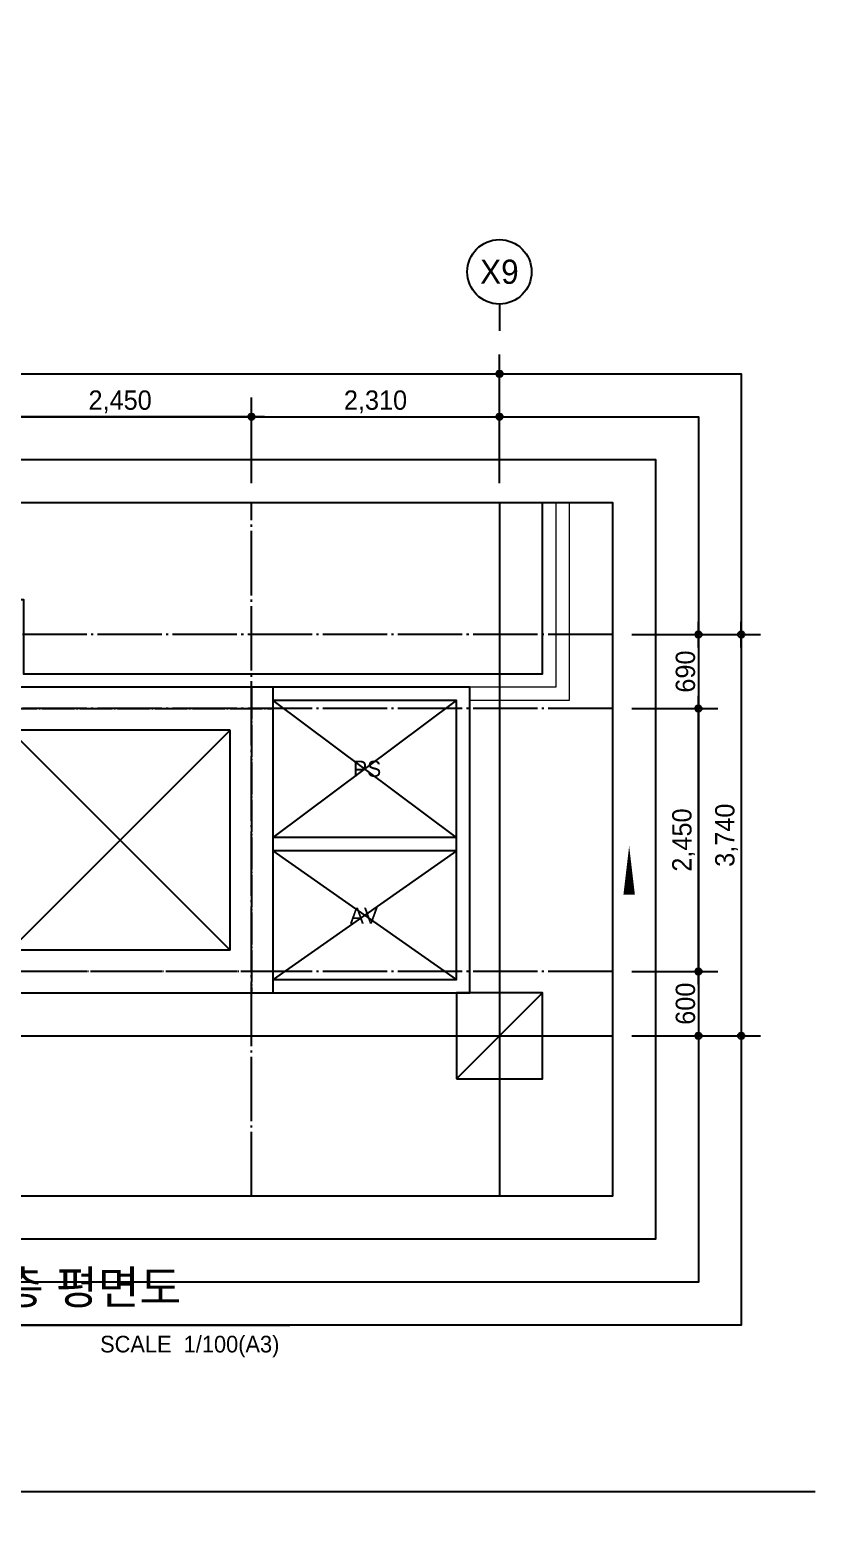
# Model space of a CAD drawing. Header units: millimetres. Extents: x 252711992 to 505989238, y 504776675 to 1009617600.
# Drawn here: x 253370872 to 253378192, y 504818065 to 504831962 of the extents above; entities that cross this region are included whole.
import ezdxf
from ezdxf.enums import TextEntityAlignment as Align
from ezdxf.xclip import XClip

# ---------------------------------------------------------------- set-up
doc = ezdxf.new("R2010")
doc.units = ezdxf.units.MM
doc.header["$XCLIPFRAME"] = 0
doc.linetypes.add('CEN', pattern=[35, 30, -2, 1, -2])
for name, color, linetype in [('$ZCDB_AUDIT_GENERATED_600D18', 7, 'Continuous'), ('4A.TEC CEN', 1, 'CEN'), ('4A.TEC CEN 보조1', 14, 'CEN'), ('4A.TEC ELE 4', 9, 'Continuous'), ('4A.TEC TEXT 2', 3, 'Continuous'), ('4A.TEC 기둥', 2, 'Continuous'), ('4A.TEC 벽체 1', 2, 'Continuous'), ('4A.TEC 벽체 3', 4, 'Continuous'), ('4A.TEC 벽체 4', 7, 'Continuous'), ('4A.TEC 심볼', 7, 'Continuous'), ('4A.TEC 해치 1', 9, 'Continuous'), ('SYM', 1, 'Continuous'), ('TEXT', 7, 'Continuous')]:
    doc.layers.add(name, color=color, linetype=linetype)
doc.layers.add('DEFPOINT', color=135, linetype='Continuous', plot=False)
doc.styles.add('GHS', font='malgun.ttf')
doc.styles.add('나눔고딕', font='')
doc.styles.add('돋움', font='')
doc.styles.add('울릉도L', font='')
doc.styles.get('나눔고딕').set_extended_font_data('Dotum')
doc.styles.get('돋움').set_extended_font_data('Dotum')
doc.styles.get('울릉도L').set_extended_font_data('Dotum')
doc.dimstyles.new('DIM_600(외부치수)', dxfattribs={"dimscale": 400, "dimtxt": 3.3, "dimasz": 1, "dimexe": 2, "dimexo": 2, "dimgap": 1, "dimtad": 1, "dimdec": 0, "dimdsep": 46, "dimlunit": 6, "dimtxsty": '나눔고딕', "dimblk1": 'DIMDOT', "dimblk2": 'DIMDOT', "dimsah": 1, "dimcen": 2.5, "dimdle": 1.5, "dimclrd": 8, "dimclre": 8, "dimclrt": 3, "dimadec": 0, "dimazin": 0, "dimtfac": 1, "dimtdec": 0, "dimtix": 1, "dimtmove": 2, "dimatfit": 3, "dimldrblk": 'DIMDOT', "dimfxl": 1, "dimtvp": 1, "dimtolj": 1, "dimtzin": 0, "dimarcsym": 0})

# ---------------------------------------------------------------- blocks, each defined once
blk = doc.blocks.new('dwgFD3B')
at = {"layer": '4A.TEC CEN', "color": 250, "ltscale": 500}
blk.add_line((49194.51, -169936.83, -3333.33), (358000, -169936.83, -3333.33), dxfattribs=at)
at = {"layer": '4A.TEC CEN', "color": 250, "ltscale": 500, "elevation": -3333.33}
blk.add_lwpolyline([(252807.63, -39163.16), (252807.63, -267000)], dxfattribs=at)
blk = doc.blocks.new('DIMDOT')
at = {"color": 0}
blk.add_line((-2, 0), (2, 0), dxfattribs=at)
for radius in [0.5, 0.25]:
    blk.add_circle((0, 0), radius, dxfattribs=at)
blk = doc.blocks.new('*D429')
at = {"layer": '$ZCDB_AUDIT_GENERATED_600D18', "color": 8, "lineweight": -2, "transparency": 16777216}
for p, q in [((253364249, 504827737), (253364249, 504828937)), ((253375249, 504827737), (253375249, 504828937)), ((253364309, 504828757), (253375189, 504828757))]:
    blk.add_line(p, q, dxfattribs=at)
at = {"layer": 'Defpoints', "color": 0, "transparency": 16777216}
for p in [(253375249, 504828757), (253364249, 504827557, 0), (253375249, 504827557)]:
    blk.add_point(p, dxfattribs=at)
at = {"layer": '$ZCDB_AUDIT_GENERATED_600D18', "color": 8, "lineweight": -2, "transparency": 16777216, "xscale": 60, "yscale": 60, "zscale": 60, "rotation": 180}
blk.add_blockref('DIMDOT', (253364249, 504828757), dxfattribs=at)
at = {"layer": '$ZCDB_AUDIT_GENERATED_600D18', "color": 8, "lineweight": -2, "transparency": 16777216, "xscale": 60, "yscale": 60, "zscale": 60}
blk.add_blockref('DIMDOT', (253375249, 504828757), dxfattribs=at)
at = {"layer": '$ZCDB_AUDIT_GENERATED_600D18', "color": 3, "transparency": 16777216, "insert": (253369749, 504828895), "char_height": 180, "attachment_point": 5, "style": '나눔고딕'}
blk.add_mtext('\\A1;11,000', dxfattribs=at)
blk = doc.blocks.new('*D430')
at = {"layer": '$ZCDB_AUDIT_GENERATED_600D18', "color": 8, "lineweight": -2, "transparency": 16777216}
for p, q in [((253372939, 504827737), (253372939, 504828537)), ((253375249, 504827737), (253375249, 504828537)), ((253372999, 504828357), (253375189, 504828357))]:
    blk.add_line(p, q, dxfattribs=at)
at = {"layer": 'Defpoints', "color": 0, "transparency": 16777216}
for p in [(253375249, 504828357), (253372939, 504827557, 569), (253375249, 504827557, 4431)]:
    blk.add_point(p, dxfattribs=at)
at = {"layer": '$ZCDB_AUDIT_GENERATED_600D18', "color": 8, "lineweight": -2, "transparency": 16777216, "xscale": 60, "yscale": 60, "zscale": 60, "rotation": 180}
blk.add_blockref('DIMDOT', (253372939, 504828357), dxfattribs=at)
at = {"layer": '$ZCDB_AUDIT_GENERATED_600D18', "color": 8, "lineweight": -2, "transparency": 16777216, "xscale": 60, "yscale": 60, "zscale": 60}
blk.add_blockref('DIMDOT', (253375249, 504828357), dxfattribs=at)
at = {"layer": '$ZCDB_AUDIT_GENERATED_600D18', "color": 3, "transparency": 16777216, "insert": (253374094, 504828495), "char_height": 180, "attachment_point": 5, "style": '나눔고딕'}
blk.add_mtext('\\A1;2,310', dxfattribs=at)
blk = doc.blocks.new('*D434')
at = {"layer": '$ZCDB_AUDIT_GENERATED_600D18', "color": 8, "lineweight": -2, "transparency": 16777216}
for p, q in [((253370489, 504827737), (253370489, 504828537)), ((253372939, 504827737), (253372939, 504828537)), ((253372879, 504828357), (253370549, 504828357))]:
    blk.add_line(p, q, dxfattribs=at)
at = {"layer": 'Defpoints', "color": 0, "transparency": 16777216}
for p in [(253370489, 504828357), (253370489, 504827557, 81667), (253372939, 504827557, 61250)]:
    blk.add_point(p, dxfattribs=at)
at = {"layer": '$ZCDB_AUDIT_GENERATED_600D18', "color": 8, "lineweight": -2, "transparency": 16777216, "xscale": 60, "yscale": 60, "zscale": 60, "rotation": 180}
blk.add_blockref('DIMDOT', (253370489, 504828357), dxfattribs=at)
at = {"layer": '$ZCDB_AUDIT_GENERATED_600D18', "color": 8, "lineweight": -2, "transparency": 16777216, "xscale": 60, "yscale": 60, "zscale": 60}
blk.add_blockref('DIMDOT', (253372939, 504828357), dxfattribs=at)
at = {"layer": '$ZCDB_AUDIT_GENERATED_600D18', "color": 3, "transparency": 16777216, "insert": (253371714, 504828495), "char_height": 180, "attachment_point": 5, "style": '나눔고딕'}
blk.add_mtext('\\A1;2,450', dxfattribs=at)
blk = doc.blocks.new('*D435')
at = {"layer": '$ZCDB_AUDIT_GENERATED_600D18', "color": 8, "lineweight": -2, "transparency": 16777216}
for p, q in [((253376483, 504826327), (253377683, 504826327)), ((253377503, 504826267), (253377503, 504822647)), ((253376483, 504822587), (253377683, 504822587))]:
    blk.add_line(p, q, dxfattribs=at)
at = {"layer": 'Defpoints', "color": 0, "transparency": 16777216}
for p in [(253376303, 504826327, 0), (253376303, 504822587, 0), (253377503, 504822587)]:
    blk.add_point(p, dxfattribs=at)
at = {"layer": '$ZCDB_AUDIT_GENERATED_600D18', "color": 8, "lineweight": -2, "transparency": 16777216, "xscale": 60, "yscale": 60, "zscale": 60}
for p, rotation in [((253377503, 504826327), 90), ((253377503, 504822587), 270)]:
    blk.add_blockref('DIMDOT', p, dxfattribs=dict(at, rotation=rotation))
at = {"layer": '$ZCDB_AUDIT_GENERATED_600D18', "color": 3, "transparency": 16777216, "insert": (253377366, 504824457), "char_height": 180, "attachment_point": 5, "rotation": 90, "style": '나눔고딕'}
blk.add_mtext('\\A1;3,740', dxfattribs=at)
blk = doc.blocks.new('*D436')
at = {"layer": '$ZCDB_AUDIT_GENERATED_600D18', "color": 8, "lineweight": -2, "transparency": 16777216}
for p, q in [((253376483, 504826327), (253377283, 504826327)), ((253377103, 504826267), (253377103, 504825697)), ((253376483, 504825637), (253377283, 504825637))]:
    blk.add_line(p, q, dxfattribs=at)
at = {"layer": 'Defpoints', "color": 0, "transparency": 16777216}
for p in [(253376303, 504826327, 0), (253376303, 504825637, 0), (253377103, 504825637)]:
    blk.add_point(p, dxfattribs=at)
at = {"layer": '$ZCDB_AUDIT_GENERATED_600D18', "color": 8, "lineweight": -2, "transparency": 16777216, "xscale": 60, "yscale": 60, "zscale": 60}
for p, rotation in [((253377103, 504826327), 90), ((253377103, 504825637), 270)]:
    blk.add_blockref('DIMDOT', p, dxfattribs=dict(at, rotation=rotation))
at = {"layer": '$ZCDB_AUDIT_GENERATED_600D18', "color": 3, "transparency": 16777216, "insert": (253376983, 504825982), "char_height": 180, "attachment_point": 5, "rotation": 90, "style": '나눔고딕'}
blk.add_mtext('\\A1;690', dxfattribs=at)
blk = doc.blocks.new('*D437')
at = {"layer": '$ZCDB_AUDIT_GENERATED_600D18', "color": 8, "lineweight": -2, "transparency": 16777216}
for p, q in [((253376483, 504825637), (253377283, 504825637)), ((253377103, 504823247), (253377103, 504825577)), ((253376483, 504823187), (253377283, 504823187))]:
    blk.add_line(p, q, dxfattribs=at)
at = {"layer": 'Defpoints', "color": 0, "transparency": 16777216}
for p in [(253376303, 504825637, 0), (253377103, 504825637), (253376303, 504823187, 0)]:
    blk.add_point(p, dxfattribs=at)
at = {"layer": '$ZCDB_AUDIT_GENERATED_600D18', "color": 8, "lineweight": -2, "transparency": 16777216, "xscale": 60, "yscale": 60, "zscale": 60}
for p, rotation in [((253377103, 504825637), 90), ((253377103, 504823187), 270)]:
    blk.add_blockref('DIMDOT', p, dxfattribs=dict(at, rotation=rotation))
at = {"layer": '$ZCDB_AUDIT_GENERATED_600D18', "color": 3, "transparency": 16777216, "insert": (253376966, 504824412), "char_height": 180, "attachment_point": 5, "rotation": 90, "style": '나눔고딕'}
blk.add_mtext('\\A1;2,450', dxfattribs=at)
blk = doc.blocks.new('*D438')
at = {"layer": '$ZCDB_AUDIT_GENERATED_600D18', "color": 8, "lineweight": -2, "transparency": 16777216}
for p, q in [((253376483, 504823187), (253377283, 504823187)), ((253377103, 504823127), (253377103, 504822647)), ((253376483, 504822587), (253377283, 504822587))]:
    blk.add_line(p, q, dxfattribs=at)
at = {"layer": 'Defpoints', "color": 0, "transparency": 16777216}
for p in [(253376303, 504823187, 0), (253376303, 504822587, 0), (253377103, 504822587)]:
    blk.add_point(p, dxfattribs=at)
at = {"layer": '$ZCDB_AUDIT_GENERATED_600D18', "color": 8, "lineweight": -2, "transparency": 16777216, "xscale": 60, "yscale": 60, "zscale": 60}
for p, rotation in [((253377103, 504823187), 90), ((253377103, 504822587), 270)]:
    blk.add_blockref('DIMDOT', p, dxfattribs=dict(at, rotation=rotation))
at = {"layer": '$ZCDB_AUDIT_GENERATED_600D18', "color": 3, "transparency": 16777216, "insert": (253376983, 504822887), "char_height": 180, "attachment_point": 5, "rotation": 90, "style": '나눔고딕'}
blk.add_mtext('\\A1;600', dxfattribs=at)
blk = doc.blocks.new('c1')
at = {"layer": '4A.TEC 기둥'}
blk.add_lwpolyline([(1156776, -1012079), (1157576, -1012079), (1157576, -1011279), (1156776, -1011279)], close=True, dxfattribs=at)
at = {"layer": 'DEFPOINT'}
blk.add_line((1156776, -1012079), (1157576, -1011279), dxfattribs=at)
blk = doc.blocks.new('ADFAWEFQWEFQWF')
at = {"layer": '4A.TEC CEN 보조1', "ltscale": 10}
for p, q in [((200, 0), (200, 2850)), ((2650, 2850), (2650, 0)), ((0, 2650), (2850, 2650)), ((2850, 200), (0, 200))]:
    blk.add_line(p, q, dxfattribs=at)
at = {"layer": '4A.TEC 벽체 1'}
for p, q in [((400, 2450), (400, 400)), ((400, 2450), (2450, 2450)), ((2450, 2450), (2450, 400)), ((400, 400), (2450, 400))]:
    blk.add_line(p, q, dxfattribs=at)
blk.add_lwpolyline([(875, 2850), (0, 2850), (0, 0), (2850, 0), (2850, 2850), (875, 2850)], dxfattribs=at)
at = {"layer": '4A.TEC 해치 1'}
for p, q in [((400, 2450), (2450, 400)), ((2450, 2450), (400, 400))]:
    blk.add_line(p, q, dxfattribs=at)
blk = doc.blocks.new('A$Cb9f671d3')
at = {"layer": '4A.TEC 벽체 3', "elevation": 0, "flags": 128}
blk.add_lwpolyline([(925, 3825), (0, 3825), (0, 4875), (800, 4875), (800, 8415), (7090, 8415), (7090, 7725), (11925, 7725), (11925, 59750)], dxfattribs=at)
at = {"layer": '4A.TEC 벽체 4', "color": 251, "lineweight": 0, "ltscale": 15, "elevation": 0}
for points in [[(12175, 60000), (12175, 7475)], [(12050, 59875), (12050, 7600)], [(12050, 7600), (11250, 7600)], [(12175, 7475), (11250, 7475)]]:
    blk.add_lwpolyline(points, dxfattribs=at)
blk = doc.blocks.new('A$C092cc5a8')
at = {"layer": '4A.TEC 벽체 3', "elevation": 0, "flags": 128}
blk.add_lwpolyline([(16555, 37896), (16555, 7872)], dxfattribs=at)
at = {"layer": '4A.TEC 벽체 4', "color": 251, "lineweight": 0, "ltscale": 15, "elevation": 0}
for points in [[(16680, 37896), (16680, 7746)], [(16805, 37896), (16805, 7620)]]:
    blk.add_lwpolyline(points, dxfattribs=at)
blk = doc.blocks.new('ccs122')
at = {"layer": '4A.TEC 심볼'}
blk.add_line((0, 8), (0, 3), dxfattribs=at)
blk.add_circle((0, 14), 6, dxfattribs=at)
at = {"layer": '4A.TEC TEXT 2', "color": 3, "style": 'GHS'}
blk.add_attdef('NO', text='', height=4.5, dxfattribs=at).set_placement((-0.01, 14.02), align=Align.MIDDLE_CENTER)

msp = doc.modelspace()

# ---------------------------------------------------------------- linework, layer by layer
at = {"layer": '4A.TEC CEN', "ltscale": 20}
for p, q in [((253372938.77, 504821092.16, 1666.67), (253372938.77, 504827557.16, 1666.67)), ((253376303.05, 504826327.14, 1666.67), (253362992.67, 504826327.14, 1666.67)), ((253376303.05, 504825637.14, 1666.67), (253370488.77, 504825637.14, 1666.67)), ((253376303.05, 504823187.14, 1666.67), (253362992.67, 504823187.14, 1666.67))]:
    msp.add_line(p, q, dxfattribs=at)
at = {"layer": '4A.TEC 벽체 3'}
for p, q in [((253374848.78, 504824437.14, -3332.88), (253373138.78, 504824437.14, -3332.88)), ((253374848.78, 504824312.14, -3332.88), (253373138.78, 504824312.14, -3332.88)), ((253374848.78, 504822987.14, -3332.88), (253374848.78, 504822187.14, -3332.88))]:
    msp.add_line(p, q, dxfattribs=at)
at = {"layer": '4A.TEC 벽체 3', "elevation": -3332.88, "flags": 128}
for points in [[(253373138.78, 504822987.14), (253374973.78, 504822987.14), (253374973.78, 504825837.14), (253373138.78, 504825837.14)], [(253373138.78, 504823112.14), (253374848.78, 504823112.14), (253374848.78, 504825712.14), (253373138.78, 504825712.14)]]:
    msp.add_lwpolyline(points, dxfattribs=at)
at = {"layer": '4A.TEC 심볼'}
msp.add_line((253366537.72, 504819892.16, 3333.33), (253373295.36, 504819892.16, 3333.33), dxfattribs=at)
at = {"layer": '4A.TEC 해치 1'}
for p, q in [((253373138.78, 504824437.14, -3332.88), (253374848.78, 504825712.14, -3332.88)), ((253374848.78, 504824437.14, -3332.88), (253373138.78, 504825712.14, -3332.88)), ((253374848.78, 504824312.14, -3332.88), (253373138.78, 504823112.14, -3332.88)), ((253374848.78, 504823112.14, -3332.88), (253373138.78, 504824312.14, -3332.88))]:
    msp.add_line(p, q, dxfattribs=at)
at = {"layer": 'DEFPOINT'}
msp.add_line((253378191.54, 504818337.29, 3333.33), (253341991.54, 504818337.29, 3333.33), dxfattribs=at)
at = {"layer": 'DEFPOINT', "elevation": 3333.33}
for points in [[(253361792.67, 504828757.16), (253377503.05, 504828757.16), (253377503.05, 504819892.16), (253361792.67, 504819892.16)], [(253362192.67, 504828357.16), (253377103.05, 504828357.16), (253377103.05, 504820292.16), (253362192.67, 504820292.16)], [(253362592.67, 504827957.16), (253376703.05, 504827957.16), (253376703.05, 504820692.16), (253362592.67, 504820692.16)], [(253362992.67, 504827557.16), (253376303.05, 504827557.16), (253376303.05, 504821092.16), (253362992.67, 504821092.16)]]:
    msp.add_lwpolyline(points, close=True, dxfattribs=at)
at = {"layer": 'SYM', "elevation": 1666.67}
msp.add_lwpolyline([(253376457.91, 504824356.32, 0, 106.74, 0), (253376457.91, 504823903.45, 0, 0, 0), (253375144.96, 504823903.45, 0, 0, 0)], format="xyseb", dxfattribs=at)

# ---------------------------------------------------------------- block references
ref = msp.add_blockref('dwgFD3B', (253122441.15, 504992523.98, -4999.1))
XClip(ref).set_block_clipping_path([(240551.5187525749, -171431.8169597387), (253861.8992676735, -164966.8169609308)])
at = {"layer": '4A.TEC ELE 4'}
ref = msp.add_blockref('A$Cb9f671d3', (253363723.78, 504818237.14, -8331.98), dxfattribs=at)
XClip(ref).set_block_clipping_path([(-731.1101840138, 2855.0194431543), (12579.2703310847, 9320.0194419622)])
ref = msp.add_blockref('A$C092cc5a8', (253359093.55, 504804466.28, -3332.43), dxfattribs=at)
XClip(ref).set_block_clipping_path([(3899.121032089, 3000.882517755), (17209.5015471876, 9465.8825165629)])
at = {"layer": '4A.TEC 기둥'}
msp.add_blockref('c1', (252218073.11, 505834266.48, -3332.88), dxfattribs=at)
at = {"layer": '4A.TEC 벽체 1', "color": 3, "rotation": 180}
msp.add_blockref('ADFAWEFQWEFQWF', (253373138.77, 504825837.14, 1666.67), dxfattribs=at)
at = {"layer": '4A.TEC 심볼'}
ref = msp.add_blockref('ccs122', (253375248.78, 504829007.16, -7764.32), dxfattribs=dict(at, xscale=49.99999977496833, yscale=49.99999977496833, zscale=49.99999977496833))
ref.add_attrib('NO', 'X9', dxfattribs={"layer": '0', "color": 3, "height": 225, "style": '울릉도L'}).set_placement((253375248.47, 504829708.06, -7764.32), align=Align.MIDDLE_CENTER)

# ---------------------------------------------------------------- texts
at = {"layer": '4A.TEC TEXT 2', "color": 3, "style": '나눔고딕'}
msp.add_text('코어-4 지하2(중)층 평면도', height=310.5, dxfattribs=at).set_placement((253367694.61, 504819995.66, 3333.33), align=Align.BOTTOM_LEFT)
msp.add_text('SCALE  1/100(A3)', height=155.25, dxfattribs=at).set_placement((253373198.16, 504819590.52, 3333.33), align=Align.BOTTOM_RIGHT)
at = {"layer": 'TEXT', "style": '돋움'}
for s, p in [('PS', (253374015.89, 504825076.43, -3333.33)), ('AV', (253373985.42, 504823707.78, -3333.33))]:
    msp.add_text(s, height=150, dxfattribs=at).set_placement(p, align=Align.MIDDLE_CENTER)

# ---------------------------------------------------------------- dimensions: what is measured, and where the dimension line sits
at = {"layer": '$ZCDB_AUDIT_GENERATED_600D18'}
for base, p1, p2, picture, middle in [((253375248.78, 504828757.16, -7764.32), (253364248.78, 504827557.16, -7764.32), (253375248.78, 504827557.16, -7764.32), '*D429', (253369748.78, 504828894.62, -7764.32)), ((253375248.78, 504828357.16, -7764.32), (253372938.77, 504827557.16, -7195.76), (253375248.78, 504827557.16, -3332.88), '*D430', (253374093.77, 504828494.62, -7764.32))]:
    dim = msp.add_linear_dim(base=base, p1=p1, p2=p2, dimstyle='DIM_600(외부치수)', override={"dimscale": 300, "dimtxt": 0.6, "dimasz": 0.2, "dimexe": 0.6, "dimexo": 0.6, "dimgap": 0.1, "dimdec": 1, "dimblk1": 'DIMDOT', "dimblk2": 'DIMDOT', "dimdle": 0.5}, dxfattribs=at)
    dim.commit()
    dim.dimension.update_dxf_attribs({"geometry": picture, "text_midpoint": middle})
for base, p1, p2, angle, picture, middle in [((253370488.77, 504828357.16, -7764.32), (253372938.77, 504827557.16, 53485.68), (253370488.77, 504827557.16, 73902.34), 180, '*D434', (253371713.77, 504828494.62, -7764.32)), ((253377503.05, 504822587.14, -4999.55), (253376303.05, 504826327.14, -4999.55), (253376303.05, 504822587.14, -4999.55), 270, '*D435', (253377365.59, 504824457.14, -4999.55)), ((253377103.05, 504825637.14, -4999.55), (253376303.05, 504826327.14, -4999.55), (253376303.05, 504825637.14, -4999.55), 270, '*D436', (253376982.93, 504825982.14, -4999.55)), ((253377103.05, 504825637.14, -4999.55), (253376303.05, 504823187.14, -4999.55), (253376303.05, 504825637.14, -4999.55), 90, '*D437', (253376965.59, 504824412.14, -4999.55)), ((253377103.05, 504822587.14, -4999.55), (253376303.05, 504823187.14, -4999.55), (253376303.05, 504822587.14, -4999.55), 270, '*D438', (253376982.93, 504822887.14, -4999.55))]:
    dim = msp.add_linear_dim(base=base, p1=p1, p2=p2, angle=angle, dimstyle='DIM_600(외부치수)', override={"dimscale": 300, "dimtxt": 0.6, "dimasz": 0.2, "dimexe": 0.6, "dimexo": 0.6, "dimgap": 0.1, "dimdec": 1, "dimblk1": 'DIMDOT', "dimblk2": 'DIMDOT', "dimdle": 0.5}, dxfattribs=at)
    dim.commit()
    dim.dimension.update_dxf_attribs({"geometry": picture, "text_midpoint": middle})

doc.saveas('drawing.dxf')
